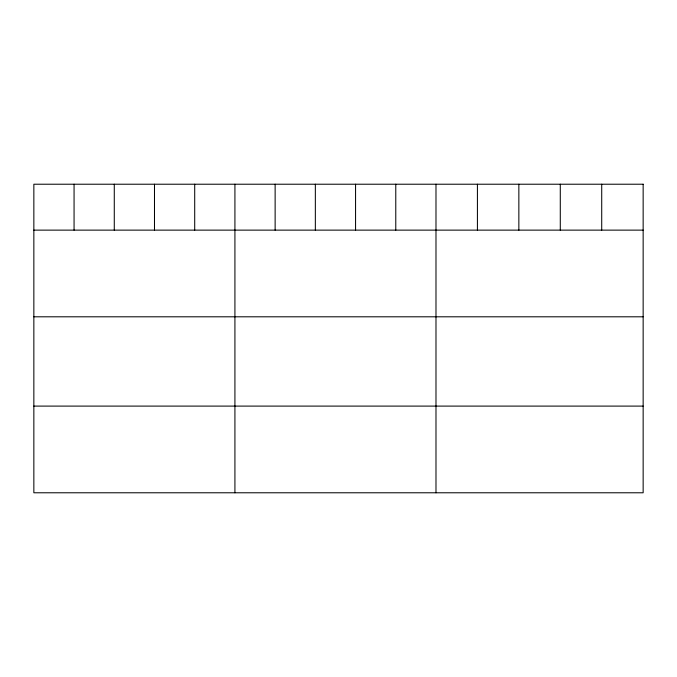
<?xml version="1.0" encoding="UTF-8"?>
<svg xmlns="http://www.w3.org/2000/svg" width="677" height="677" viewBox="0 0 677 677"><rect width="100%" height="100%" fill="white"/><g stroke="black" fill="none" stroke-linecap="round" stroke-linejoin="round"><path stroke-width="1.02" d="M33.85 230.129L643.15 230.129M33.85 316.802L643.15 316.802M33.85 406.098L643.15 406.098M601.718 184.22L601.718 230.129M560.285 184.22L560.285 230.129M518.853 184.22L518.853 230.129M477.42 184.22L477.42 230.129M435.988 184.22L435.988 492.78M395.774 184.22L395.774 230.129M355.56 184.22L355.56 230.129M315.347 184.22L315.347 230.129M275.133 184.22L275.133 230.129M234.919 184.22L234.919 492.78M194.705 184.22L194.705 230.129M154.491 184.22L154.491 230.129M114.278 184.22L114.278 230.129M74.064 184.22L74.064 230.129M643.15 184.22L33.85 184.22L33.85 492.78L643.15 492.78L643.15 184.22"/></g></svg>
